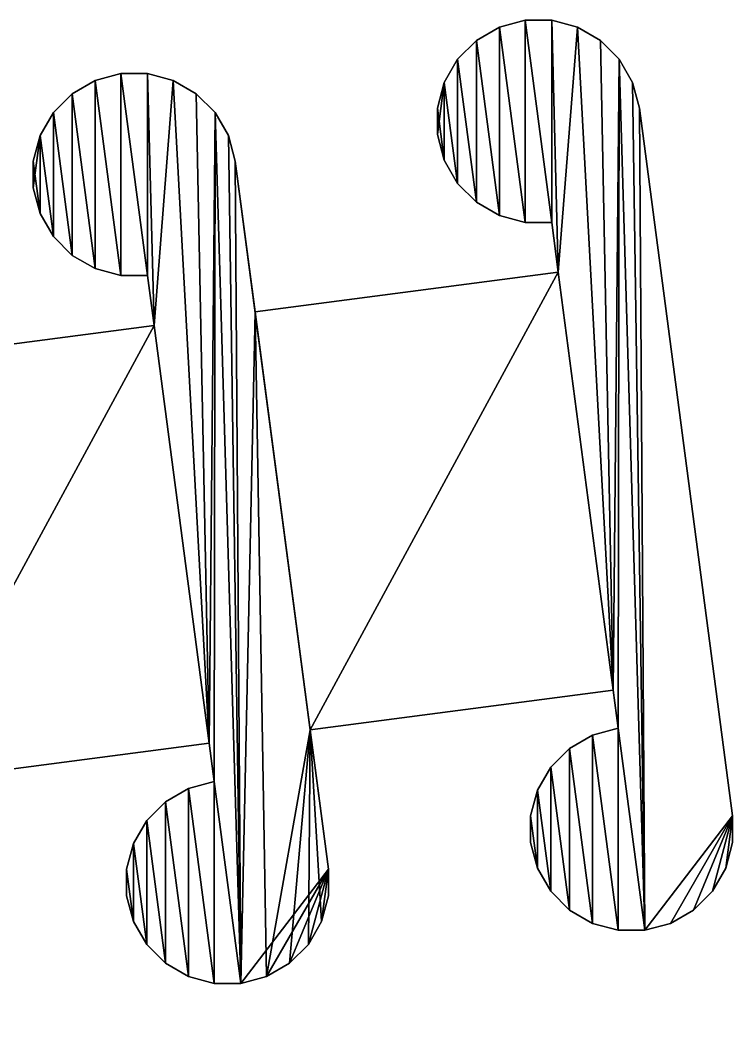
# Model space of a CAD drawing. Extents: x 0 to 187, y 0 to 177.
# Drawn here: x 165.81 to 186.78, y 3.18 to 33.11 of the extents above; entities that cross this region are included whole.
import ezdxf

# ---------------------------------------------------------------- set-up
doc = ezdxf.new("R2010")
doc.units = 0
doc.header["$LTSCALE"] = 25.4
doc.layers.get('0').update_dxf_attribs({"color": 13, "linetype": 'CONTINUOUS'})

# ---------------------------------------------------------------- blocks, each defined once
blk = doc.blocks.new('MASK_STRAP_4')
at = {"color": 0}
for p, q in [((180.67, 33.111), (180.67, 33.111, 2)), ((180.67, 33.111), (180.67, 33.111, 2)), ((181.453, 33.111), (181.453, 33.111, 2)), ((181.453, 33.111), (181.453, 33.111, 2)), ((179.913, 32.908), (179.913, 32.908, 2)), ((179.913, 32.908), (179.913, 32.908, 2)), ((182.209, 32.908), (182.209, 32.908, 2)), ((182.209, 32.908), (182.209, 32.908, 2)), ((179.235, 32.517), (179.235, 32.517, 2)), ((179.235, 32.517), (179.235, 32.517, 2)), ((182.888, 32.517), (182.888, 32.517, 2)), ((182.888, 32.517), (182.888, 32.517, 2)), ((178.681, 31.963), (178.681, 31.963, 2)), ((178.681, 31.963), (178.681, 31.963, 2)), ((183.441, 31.963), (183.441, 31.963, 2)), ((183.441, 31.963), (183.441, 31.963, 2)), ((168.772, 31.545), (168.772, 31.545, 2)), ((168.772, 31.545), (168.772, 31.545, 2)), ((169.555, 31.545), (169.555, 31.545, 2)), ((169.555, 31.545), (169.555, 31.545, 2)), ((168.016, 31.342), (168.016, 31.342, 2)), ((168.016, 31.342), (168.016, 31.342, 2)), ((170.312, 31.342), (170.312, 31.342, 2)), ((170.312, 31.342), (170.312, 31.342, 2)), ((178.29, 31.285), (178.29, 31.285, 2)), ((178.29, 31.285), (178.29, 31.285, 2)), ((183.833, 31.285), (183.833, 31.285, 2)), ((183.833, 31.285), (183.833, 31.285, 2)), ((167.338, 30.95), (167.338, 30.95, 2)), ((167.338, 30.95), (167.338, 30.95, 2)), ((170.99, 30.95), (170.99, 30.95, 2)), ((170.99, 30.95), (170.99, 30.95, 2)), ((178.087, 30.528), (178.087, 30.528, 2)), ((178.087, 30.528), (178.087, 30.528, 2)), ((184.036, 30.528), (184.036, 30.528, 2)), ((184.036, 30.528), (184.036, 30.528, 2)), ((166.784, 30.397), (166.784, 30.397, 2)), ((166.784, 30.397), (166.784, 30.397, 2)), ((171.544, 30.397), (171.544, 30.397, 2)), ((171.544, 30.397), (171.544, 30.397, 2)), ((166.392, 29.718), (166.392, 29.718, 2)), ((166.392, 29.718), (166.392, 29.718, 2)), ((171.936, 29.718), (171.936, 29.718, 2)), ((171.936, 29.718), (171.936, 29.718, 2)), ((178.087, 29.745), (178.087, 29.745, 2)), ((178.087, 29.745), (178.087, 29.745, 2)), ((166.19, 28.962), (166.19, 28.962, 2)), ((166.19, 28.962), (166.19, 28.962, 2)), ((172.138, 28.962), (172.138, 28.962, 2)), ((172.138, 28.962), (172.138, 28.962, 2)), ((178.29, 28.989), (178.29, 28.989, 2)), ((178.29, 28.989), (178.29, 28.989, 2)), ((166.19, 28.179), (166.19, 28.179, 2)), ((166.19, 28.179), (166.19, 28.179, 2)), ((178.681, 28.31), (178.681, 28.31, 2)), ((178.681, 28.31), (178.681, 28.31, 2)), ((179.235, 27.757), (179.235, 27.757, 2)), ((179.235, 27.757), (179.235, 27.757, 2)), ((166.392, 27.422), (166.392, 27.422, 2)), ((166.392, 27.422), (166.392, 27.422, 2)), ((179.913, 27.365), (179.913, 27.365, 2)), ((179.913, 27.365), (179.913, 27.365, 2)), ((180.67, 27.162), (180.67, 27.162, 2)), ((180.67, 27.162), (180.67, 27.162, 2)), ((181.453, 27.162), (181.453, 27.162, 2)), ((181.453, 27.162), (181.453, 27.162, 2)), ((166.784, 26.744), (166.784, 26.744, 2)), ((166.784, 26.744), (166.784, 26.744, 2)), ((167.338, 26.19), (167.338, 26.19, 2)), ((167.338, 26.19), (167.338, 26.19, 2)), ((168.016, 25.799), (168.016, 25.799, 2)), ((168.016, 25.799), (168.016, 25.799, 2)), ((168.772, 25.596), (168.772, 25.596, 2)), ((168.772, 25.596), (168.772, 25.596, 2)), ((169.555, 25.596), (169.555, 25.596, 2)), ((169.555, 25.596), (169.555, 25.596, 2)), ((181.646, 25.694, 1), (183.266, 13.39, 1)), ((181.646, 25.694, 2), (183.266, 13.39, 2)), ((181.646, 25.694), (181.646, 25.694, 1)), ((181.646, 25.694), (181.646, 25.694, 1)), ((181.646, 25.694, 2), (183.266, 13.39, 2)), ((181.646, 25.694, 1), (183.266, 13.39, 1)), ((172.723, 24.522), (172.723, 24.522, 1)), ((172.723, 24.522, 1), (174.343, 12.218, 1)), ((172.723, 24.522, 1), (174.343, 12.218, 1)), ((172.723, 24.522), (172.723, 24.522, 1)), ((169.749, 24.128, 1), (171.369, 11.823, 1)), ((169.749, 24.128, 2), (171.369, 11.823, 2)), ((169.749, 24.128), (169.749, 24.128, 1)), ((169.749, 24.128), (169.749, 24.128, 1)), ((169.749, 24.128, 1), (171.369, 11.823, 1)), ((169.749, 24.128, 2), (171.369, 11.823, 2)), ((183.266, 13.39), (183.266, 13.39, 1)), ((183.266, 13.39), (183.266, 13.39, 1)), ((174.343, 12.218), (174.343, 12.218, 1)), ((174.343, 12.218), (174.343, 12.218, 1)), ((182.658, 12.06), (182.658, 12.06, 2)), ((182.658, 12.06), (182.658, 12.06, 2)), ((183.414, 12.263), (183.414, 12.263, 2)), ((183.414, 12.263), (183.414, 12.263, 2)), ((171.369, 11.823), (171.369, 11.823, 1)), ((171.369, 11.823), (171.369, 11.823, 1)), ((181.98, 11.669), (181.98, 11.669, 2)), ((181.98, 11.669), (181.98, 11.669, 2)), ((181.426, 11.115), (181.426, 11.115, 2)), ((181.426, 11.115), (181.426, 11.115, 2)), ((170.761, 10.494), (170.761, 10.494, 2)), ((170.761, 10.494), (170.761, 10.494, 2)), ((171.517, 10.697), (171.517, 10.697, 2)), ((171.517, 10.697), (171.517, 10.697, 2)), ((181.034, 10.437), (181.034, 10.437, 2)), ((181.034, 10.437), (181.034, 10.437, 2)), ((170.082, 10.102), (170.082, 10.102, 2)), ((170.082, 10.102), (170.082, 10.102, 2)), ((180.832, 9.68), (180.832, 9.68, 2)), ((180.832, 9.68), (180.832, 9.68, 2)), ((186.78, 9.68), (186.78, 9.68, 2)), ((186.78, 9.68), (186.78, 9.68, 2)), ((169.529, 9.549), (169.529, 9.549, 2)), ((169.529, 9.549), (169.529, 9.549, 2)), ((169.137, 8.87), (169.137, 8.87, 2)), ((169.137, 8.87), (169.137, 8.87, 2)), ((180.832, 8.897), (180.832, 8.897, 2)), ((180.832, 8.897), (180.832, 8.897, 2)), ((186.78, 8.897), (186.78, 8.897, 2)), ((186.78, 8.897), (186.78, 8.897, 2)), ((168.934, 8.114), (168.934, 8.114, 2)), ((168.934, 8.114), (168.934, 8.114, 2)), ((174.883, 8.114), (174.883, 8.114, 2)), ((174.883, 8.114), (174.883, 8.114, 2)), ((181.034, 8.14), (181.034, 8.14, 2)), ((181.034, 8.14), (181.034, 8.14, 2)), ((186.578, 8.14), (186.578, 8.14, 2)), ((186.578, 8.14), (186.578, 8.14, 2)), ((168.934, 7.331), (168.934, 7.331, 2)), ((168.934, 7.331), (168.934, 7.331, 2)), ((174.883, 7.331), (174.883, 7.331, 2)), ((174.883, 7.331), (174.883, 7.331, 2)), ((181.426, 7.462), (181.426, 7.462, 2)), ((181.426, 7.462), (181.426, 7.462, 2)), ((186.186, 7.462), (186.186, 7.462, 2)), ((186.186, 7.462), (186.186, 7.462, 2)), ((181.98, 6.908), (181.98, 6.908, 2)), ((181.98, 6.908), (181.98, 6.908, 2)), ((185.632, 6.908), (185.632, 6.908, 2)), ((185.632, 6.908), (185.632, 6.908, 2)), ((169.137, 6.574), (169.137, 6.574, 2)), ((169.137, 6.574), (169.137, 6.574, 2)), ((174.68, 6.574), (174.68, 6.574, 2)), ((174.68, 6.574), (174.68, 6.574, 2)), ((182.658, 6.517), (182.658, 6.517, 2)), ((182.658, 6.517), (182.658, 6.517, 2)), ((183.414, 6.314), (183.414, 6.314, 2)), ((183.414, 6.314), (183.414, 6.314, 2)), ((184.198, 6.314), (184.198, 6.314, 2)), ((184.198, 6.314), (184.198, 6.314, 2)), ((184.954, 6.517), (184.954, 6.517, 2)), ((184.954, 6.517), (184.954, 6.517, 2)), ((169.529, 5.896), (169.529, 5.896, 2)), ((169.529, 5.896), (169.529, 5.896, 2)), ((174.289, 5.896), (174.289, 5.896, 2)), ((174.289, 5.896), (174.289, 5.896, 2)), ((170.082, 5.342), (170.082, 5.342, 2)), ((170.082, 5.342), (170.082, 5.342, 2)), ((173.735, 5.342), (173.735, 5.342, 2)), ((173.735, 5.342), (173.735, 5.342, 2)), ((170.761, 4.951), (170.761, 4.951, 2)), ((170.761, 4.951), (170.761, 4.951, 2)), ((173.057, 4.951), (173.057, 4.951, 2)), ((173.057, 4.951), (173.057, 4.951, 2)), ((171.517, 4.748), (171.517, 4.748, 2)), ((171.517, 4.748), (171.517, 4.748, 2)), ((172.3, 4.748), (172.3, 4.748, 2)), ((172.3, 4.748), (172.3, 4.748, 2))]:
    blk.add_line(p, q, dxfattribs=at)
mesh = blk.add_polyface(dxfattribs=at)
corners = [(171.369, 11.823), (169.749, 24.128), (170.312, 31.342), (170.99, 30.95), (171.544, 30.397), (171.517, 10.697), (178.29, 31.285), (178.087, 29.745), (178.087, 30.528), (178.29, 28.989), (178.681, 28.31), (178.681, 31.963), (179.235, 27.757), (179.235, 32.517), (179.913, 27.365), (179.913, 32.908), (180.67, 27.162), (180.67, 33.111), (181.453, 27.162), (181.453, 33.111), (181.646, 25.694), (182.209, 32.908), (170.082, 5.342), (170.082, 10.102), (170.761, 4.951), (170.761, 10.494), (171.517, 4.748), (172.3, 4.748), (171.936, 29.718), (172.138, 28.962), (172.723, 24.522), (173.057, 4.951), (174.343, 12.218), (173.735, 5.342), (174.289, 5.896), (183.266, 13.39), (182.888, 32.517), (183.441, 31.963), (183.414, 12.263), (180.832, 9.68), (181.034, 8.14), (180.832, 8.897), (181.034, 10.437), (181.426, 7.462), (181.426, 11.115), (181.98, 6.908), (181.98, 11.669), (182.658, 6.517), (182.658, 12.06), (183.414, 6.314), (184.198, 6.314), (183.833, 31.285), (184.036, 30.528), (186.78, 9.68), (184.954, 6.517), (185.632, 6.908), (186.186, 7.462), (186.578, 8.14), (186.78, 8.897), (174.68, 6.574), (174.883, 8.114), (174.883, 7.331)]
mesh.append_faces([[corners[k] for k in face] for face in [(6, 7, 8), (39, 40, 41), (57, 53, 58), (59, 60, 61)]], dxfattribs={"vtx0": -1, "color": 0})
mesh.append_faces([[corners[k] for k in face] for face in [(0, 4, 5), (7, 6, 9), (9, 6, 10), (10, 11, 12), (12, 13, 14), (14, 15, 16), (16, 17, 18), (18, 19, 20), (22, 23, 24), (24, 25, 26), (26, 5, 27), (27, 30, 31), (31, 32, 33), (33, 32, 34), (32, 20, 35), (35, 37, 38), (40, 42, 43), (43, 44, 45), (45, 46, 47), (47, 48, 49), (49, 38, 50), (50, 53, 54), (54, 53, 55), (55, 53, 56), (56, 53, 57)]], dxfattribs={"vtx0": -1, "vtx1": -1, "color": 0})
mesh.append_faces([[corners[k] for k in face] for face in [(0, 1, 2), (27, 5, 4), (31, 30, 32), (35, 20, 21), (50, 38, 37)]], dxfattribs={"vtx0": -1, "vtx1": -1, "vtx2": -1, "color": 0})
mesh.append_faces([[corners[k] for k in face] for face in [(0, 2, 3), (0, 3, 4), (10, 6, 11), (12, 11, 13), (14, 13, 15), (16, 15, 17), (18, 17, 19), (20, 19, 21), (24, 23, 25), (26, 25, 5), (27, 4, 28), (27, 28, 29), (27, 29, 30), (32, 30, 20), (35, 21, 36), (35, 36, 37), (40, 39, 42), (43, 42, 44), (45, 44, 46), (47, 46, 48), (49, 48, 38), (50, 37, 51), (50, 51, 52), (50, 52, 53), (32, 59, 34), (59, 32, 60)]], dxfattribs={"vtx0": -1, "vtx2": -1, "color": 0})
mesh = blk.add_polyface(dxfattribs=at)
corners = [(181.034, 8.14, 2), (180.832, 9.68, 2), (180.832, 8.897, 2), (181.034, 10.437, 2), (181.426, 7.462, 2), (181.426, 11.115, 2), (181.98, 6.908, 2), (181.98, 11.669, 2), (182.658, 6.517, 2), (182.658, 12.06, 2), (183.414, 6.314, 2), (183.414, 12.263, 2), (184.198, 6.314, 2), (183.441, 31.963, 2), (183.833, 31.285, 2), (184.036, 30.528, 2), (186.78, 9.68, 2), (184.954, 6.517, 2), (185.632, 6.908, 2), (186.186, 7.462, 2), (186.578, 8.14, 2), (186.78, 8.897, 2), (178.29, 28.989, 2), (178.087, 30.528, 2), (178.087, 29.745, 2), (178.29, 31.285, 2), (178.681, 28.31, 2), (178.681, 31.963, 2), (179.235, 27.757, 2), (179.235, 32.517, 2), (179.913, 27.365, 2), (179.913, 32.908, 2), (180.67, 27.162, 2), (180.67, 33.111, 2), (181.453, 27.162, 2), (181.453, 33.111, 2), (181.646, 25.694, 2), (182.209, 32.908, 2), (183.266, 13.39, 2), (182.888, 32.517, 2)]
mesh.append_faces([[corners[k] for k in face] for face in [(0, 1, 2), (16, 20, 21), (22, 23, 24)]], dxfattribs={"vtx0": -1, "color": 0})
mesh.append_faces([[corners[k] for k in face] for face in [(1, 0, 3), (3, 4, 5), (5, 6, 7), (7, 8, 9), (9, 10, 11), (13, 12, 14), (14, 12, 15), (15, 12, 16), (23, 22, 25), (25, 26, 27), (27, 28, 29), (29, 30, 31), (31, 32, 33), (33, 34, 35), (35, 36, 37), (37, 38, 39), (39, 38, 13)]], dxfattribs={"vtx0": -1, "vtx1": -1, "color": 0})
mesh.append_faces([[corners[k] for k in face] for face in [(11, 12, 13)]], dxfattribs={"vtx0": -1, "vtx1": -1, "vtx2": -1, "color": 0})
mesh.append_faces([[corners[k] for k in face] for face in [(3, 0, 4), (5, 4, 6), (7, 6, 8), (9, 8, 10), (11, 10, 12), (16, 12, 17), (16, 17, 18), (16, 18, 19), (16, 19, 20), (25, 22, 26), (27, 26, 28), (29, 28, 30), (31, 30, 32), (33, 32, 34), (35, 34, 36), (37, 36, 38), (13, 38, 11)]], dxfattribs={"vtx0": -1, "vtx2": -1, "color": 0})
mesh = blk.add_polyface(dxfattribs=at)
corners = [(179.913, 32.908, 2), (180.67, 33.111), (179.913, 32.908), (180.67, 33.111, 2)]
mesh.append_faces([[corners[k] for k in face] for face in [(0, 1, 2), (1, 0, 3)]], dxfattribs={"vtx0": -1, "color": 0})
mesh = blk.add_polyface(dxfattribs=at)
corners = [(180.67, 33.111, 2), (181.453, 33.111), (180.67, 33.111), (181.453, 33.111, 2)]
mesh.append_faces([[corners[k] for k in face] for face in [(0, 1, 2), (1, 0, 3)]], dxfattribs={"vtx0": -1, "color": 0})
mesh = blk.add_polyface(dxfattribs=at)
corners = [(181.453, 33.111, 2), (182.209, 32.908), (181.453, 33.111), (182.209, 32.908, 2)]
mesh.append_faces([[corners[k] for k in face] for face in [(0, 1, 2), (1, 0, 3)]], dxfattribs={"vtx0": -1, "color": 0})
mesh = blk.add_polyface(dxfattribs=at)
corners = [(179.235, 32.517, 2), (179.913, 32.908), (179.235, 32.517), (179.913, 32.908, 2)]
mesh.append_faces([[corners[k] for k in face] for face in [(0, 1, 2), (1, 0, 3)]], dxfattribs={"vtx0": -1, "color": 0})
mesh = blk.add_polyface(dxfattribs=at)
corners = [(182.209, 32.908, 2), (182.888, 32.517), (182.209, 32.908), (182.888, 32.517, 2)]
mesh.append_faces([[corners[k] for k in face] for face in [(0, 1, 2), (1, 0, 3)]], dxfattribs={"vtx0": -1, "color": 0})
mesh = blk.add_polyface(dxfattribs=at)
corners = [(178.681, 31.963, 2), (179.235, 32.517), (178.681, 31.963), (179.235, 32.517, 2)]
mesh.append_faces([[corners[k] for k in face] for face in [(0, 1, 2), (1, 0, 3)]], dxfattribs={"vtx0": -1, "color": 0})
mesh = blk.add_polyface(dxfattribs=at)
corners = [(182.888, 32.517), (183.441, 31.963, 2), (183.441, 31.963), (182.888, 32.517, 2)]
mesh.append_faces([[corners[k] for k in face] for face in [(0, 1, 2), (1, 0, 3)]], dxfattribs={"vtx0": -1, "color": 0})
mesh = blk.add_polyface(dxfattribs=at)
corners = [(178.681, 31.963, 2), (178.29, 31.285), (178.29, 31.285, 2), (178.681, 31.963)]
mesh.append_faces([[corners[k] for k in face] for face in [(0, 1, 2), (1, 0, 3)]], dxfattribs={"vtx0": -1, "color": 0})
mesh = blk.add_polyface(dxfattribs=at)
corners = [(183.441, 31.963), (183.833, 31.285, 2), (183.833, 31.285), (183.441, 31.963, 2)]
mesh.append_faces([[corners[k] for k in face] for face in [(0, 1, 2), (1, 0, 3)]], dxfattribs={"vtx0": -1, "color": 0})
mesh = blk.add_polyface(dxfattribs=at)
corners = [(154.887, 25.178), (154.887, 28.83), (155.44, 24.624), (155.44, 29.384), (156.119, 24.232), (156.119, 29.776), (156.875, 24.03), (156.875, 29.978), (157.658, 24.03), (157.658, 29.978), (157.851, 22.566), (158.415, 29.776), (150.547, 9.09), (159.471, 10.261), (159.093, 29.384), (159.647, 28.83), (159.62, 9.13), (166.392, 29.718), (166.19, 28.179), (166.19, 28.962), (166.392, 27.422), (166.784, 26.744), (166.784, 30.397), (167.338, 26.19), (167.338, 30.95), (168.016, 25.799), (168.016, 31.342), (168.772, 25.596), (168.772, 31.545), (169.555, 25.596), (169.555, 31.545), (169.749, 24.128), (170.312, 31.342), (157.24, 7.304), (157.037, 5.764), (157.037, 6.547), (157.24, 5.008), (157.631, 4.33), (157.631, 7.982), (158.185, 3.776), (158.185, 8.536), (158.863, 3.384), (158.863, 8.928), (159.62, 3.182), (160.403, 3.182), (160.038, 28.152), (160.241, 27.396), (160.825, 22.956), (161.159, 3.384), (162.445, 10.652), (161.838, 3.776), (162.391, 4.33), (171.369, 11.823), (168.934, 8.114), (169.137, 6.574), (168.934, 7.331), (169.137, 8.87), (169.529, 5.896), (169.529, 9.549), (170.082, 5.342), (170.082, 10.102), (162.783, 5.008), (162.986, 6.547), (162.986, 5.764)]
mesh.append_faces([[corners[k] for k in face] for face in [(17, 18, 19), (33, 34, 35), (53, 54, 55), (61, 62, 63)]], dxfattribs={"vtx0": -1, "color": 0})
mesh.append_faces([[corners[k] for k in face] for face in [(0, 1, 2), (2, 3, 4), (4, 5, 6), (6, 7, 8), (8, 9, 10), (12, 10, 13), (13, 15, 16), (18, 17, 20), (20, 17, 21), (21, 22, 23), (23, 24, 25), (25, 26, 27), (27, 28, 29), (29, 30, 31), (34, 33, 36), (36, 33, 37), (37, 38, 39), (39, 40, 41), (41, 42, 43), (43, 16, 44), (44, 47, 48), (48, 49, 50), (50, 49, 51), (49, 31, 52), (54, 56, 57), (57, 58, 59)]], dxfattribs={"vtx0": -1, "vtx1": -1, "color": 0})
mesh.append_faces([[corners[k] for k in face] for face in [(13, 10, 11), (44, 16, 15), (48, 47, 49)]], dxfattribs={"vtx0": -1, "vtx1": -1, "vtx2": -1, "color": 0})
mesh.append_faces([[corners[k] for k in face] for face in [(2, 1, 3), (4, 3, 5), (6, 5, 7), (8, 7, 9), (10, 9, 11), (13, 11, 14), (13, 14, 15), (21, 17, 22), (23, 22, 24), (25, 24, 26), (27, 26, 28), (29, 28, 30), (31, 30, 32), (37, 33, 38), (39, 38, 40), (41, 40, 42), (43, 42, 16), (44, 15, 45), (44, 45, 46), (44, 46, 47), (49, 47, 31), (54, 53, 56), (57, 56, 58), (59, 58, 60), (49, 61, 51), (61, 49, 62)]], dxfattribs={"vtx0": -1, "vtx2": -1, "color": 0})
mesh = blk.add_polyface(dxfattribs=at)
corners = [(169.137, 6.574, 2), (168.934, 8.114, 2), (168.934, 7.331, 2), (169.137, 8.87, 2), (169.529, 5.896, 2), (169.529, 9.549, 2), (170.082, 5.342, 2), (170.082, 10.102, 2), (170.761, 4.951, 2), (170.761, 10.494, 2), (171.517, 4.748, 2), (171.517, 10.697, 2), (172.3, 4.748, 2), (171.544, 30.397, 2), (171.936, 29.718, 2), (172.138, 28.962, 2), (174.883, 8.114, 2), (173.057, 4.951, 2), (173.735, 5.342, 2), (174.289, 5.896, 2), (174.68, 6.574, 2), (174.883, 7.331, 2), (166.392, 27.422, 2), (166.19, 28.962, 2), (166.19, 28.179, 2), (166.392, 29.718, 2), (166.784, 26.744, 2), (166.784, 30.397, 2), (167.338, 26.19, 2), (167.338, 30.95, 2), (168.016, 25.799, 2), (168.016, 31.342, 2), (168.772, 25.596, 2), (168.772, 31.545, 2), (169.555, 25.596, 2), (169.555, 31.545, 2), (169.749, 24.128, 2), (170.312, 31.342, 2), (171.369, 11.823, 2), (170.99, 30.95, 2)]
mesh.append_faces([[corners[k] for k in face] for face in [(0, 1, 2), (16, 20, 21), (22, 23, 24)]], dxfattribs={"vtx0": -1, "color": 0})
mesh.append_faces([[corners[k] for k in face] for face in [(1, 0, 3), (3, 4, 5), (5, 6, 7), (7, 8, 9), (9, 10, 11), (13, 12, 14), (14, 12, 15), (15, 12, 16), (23, 22, 25), (25, 26, 27), (27, 28, 29), (29, 30, 31), (31, 32, 33), (33, 34, 35), (35, 36, 37), (37, 38, 39), (39, 38, 13)]], dxfattribs={"vtx0": -1, "vtx1": -1, "color": 0})
mesh.append_faces([[corners[k] for k in face] for face in [(11, 12, 13)]], dxfattribs={"vtx0": -1, "vtx1": -1, "vtx2": -1, "color": 0})
mesh.append_faces([[corners[k] for k in face] for face in [(3, 0, 4), (5, 4, 6), (7, 6, 8), (9, 8, 10), (11, 10, 12), (16, 12, 17), (16, 17, 18), (16, 18, 19), (16, 19, 20), (25, 22, 26), (27, 26, 28), (29, 28, 30), (31, 30, 32), (33, 32, 34), (35, 34, 36), (37, 36, 38), (13, 38, 11)]], dxfattribs={"vtx0": -1, "vtx2": -1, "color": 0})
mesh = blk.add_polyface(dxfattribs=at)
corners = [(168.016, 31.342, 2), (168.772, 31.545), (168.016, 31.342), (168.772, 31.545, 2)]
mesh.append_faces([[corners[k] for k in face] for face in [(0, 1, 2), (1, 0, 3)]], dxfattribs={"vtx0": -1, "color": 0})
mesh = blk.add_polyface(dxfattribs=at)
corners = [(168.772, 31.545, 2), (169.555, 31.545), (168.772, 31.545), (169.555, 31.545, 2)]
mesh.append_faces([[corners[k] for k in face] for face in [(0, 1, 2), (1, 0, 3)]], dxfattribs={"vtx0": -1, "color": 0})
mesh = blk.add_polyface(dxfattribs=at)
corners = [(169.555, 31.545, 2), (170.312, 31.342), (169.555, 31.545), (170.312, 31.342, 2)]
mesh.append_faces([[corners[k] for k in face] for face in [(0, 1, 2), (1, 0, 3)]], dxfattribs={"vtx0": -1, "color": 0})
mesh = blk.add_polyface(dxfattribs=at)
corners = [(167.338, 30.95, 2), (168.016, 31.342), (167.338, 30.95), (168.016, 31.342, 2)]
mesh.append_faces([[corners[k] for k in face] for face in [(0, 1, 2), (1, 0, 3)]], dxfattribs={"vtx0": -1, "color": 0})
mesh = blk.add_polyface(dxfattribs=at)
corners = [(170.312, 31.342, 2), (170.99, 30.95), (170.312, 31.342), (170.99, 30.95, 2)]
mesh.append_faces([[corners[k] for k in face] for face in [(0, 1, 2), (1, 0, 3)]], dxfattribs={"vtx0": -1, "color": 0})
mesh = blk.add_polyface(dxfattribs=at)
corners = [(178.29, 31.285, 2), (178.087, 30.528), (178.087, 30.528, 2), (178.29, 31.285)]
mesh.append_faces([[corners[k] for k in face] for face in [(0, 1, 2), (1, 0, 3)]], dxfattribs={"vtx0": -1, "color": 0})
mesh = blk.add_polyface(dxfattribs=at)
corners = [(183.833, 31.285), (184.036, 30.528, 2), (184.036, 30.528), (183.833, 31.285, 2)]
mesh.append_faces([[corners[k] for k in face] for face in [(0, 1, 2), (1, 0, 3)]], dxfattribs={"vtx0": -1, "color": 0})
mesh = blk.add_polyface(dxfattribs=at)
corners = [(166.784, 30.397, 2), (167.338, 30.95), (166.784, 30.397), (167.338, 30.95, 2)]
mesh.append_faces([[corners[k] for k in face] for face in [(0, 1, 2), (1, 0, 3)]], dxfattribs={"vtx0": -1, "color": 0})
mesh = blk.add_polyface(dxfattribs=at)
corners = [(170.99, 30.95), (171.544, 30.397, 2), (171.544, 30.397), (170.99, 30.95, 2)]
mesh.append_faces([[corners[k] for k in face] for face in [(0, 1, 2), (1, 0, 3)]], dxfattribs={"vtx0": -1, "color": 0})
mesh = blk.add_polyface(dxfattribs=at)
corners = [(178.087, 30.528, 2), (178.087, 29.745), (178.087, 29.745, 2), (178.087, 30.528)]
mesh.append_faces([[corners[k] for k in face] for face in [(0, 1, 2), (1, 0, 3)]], dxfattribs={"vtx0": -1, "color": 0})
mesh = blk.add_polyface(dxfattribs=at)
corners = [(184.036, 30.528), (186.78, 9.68, 2), (186.78, 9.68), (184.036, 30.528, 2)]
mesh.append_faces([[corners[k] for k in face] for face in [(0, 1, 2), (1, 0, 3)]], dxfattribs={"vtx0": -1, "color": 0})
mesh = blk.add_polyface(dxfattribs=at)
corners = [(166.784, 30.397, 2), (166.392, 29.718), (166.392, 29.718, 2), (166.784, 30.397)]
mesh.append_faces([[corners[k] for k in face] for face in [(0, 1, 2), (1, 0, 3)]], dxfattribs={"vtx0": -1, "color": 0})
mesh = blk.add_polyface(dxfattribs=at)
corners = [(171.544, 30.397), (171.936, 29.718, 2), (171.936, 29.718), (171.544, 30.397, 2)]
mesh.append_faces([[corners[k] for k in face] for face in [(0, 1, 2), (1, 0, 3)]], dxfattribs={"vtx0": -1, "color": 0})
mesh = blk.add_polyface(dxfattribs=at)
corners = [(166.392, 29.718, 2), (166.19, 28.962), (166.19, 28.962, 2), (166.392, 29.718)]
mesh.append_faces([[corners[k] for k in face] for face in [(0, 1, 2), (1, 0, 3)]], dxfattribs={"vtx0": -1, "color": 0})
mesh = blk.add_polyface(dxfattribs=at)
corners = [(171.936, 29.718), (172.138, 28.962, 2), (172.138, 28.962), (171.936, 29.718, 2)]
mesh.append_faces([[corners[k] for k in face] for face in [(0, 1, 2), (1, 0, 3)]], dxfattribs={"vtx0": -1, "color": 0})
mesh = blk.add_polyface(dxfattribs=at)
corners = [(178.087, 29.745, 2), (178.29, 28.989), (178.29, 28.989, 2), (178.087, 29.745)]
mesh.append_faces([[corners[k] for k in face] for face in [(0, 1, 2), (1, 0, 3)]], dxfattribs={"vtx0": -1, "color": 0})
mesh = blk.add_polyface(dxfattribs=at)
corners = [(166.19, 28.962, 2), (166.19, 28.179), (166.19, 28.179, 2), (166.19, 28.962)]
mesh.append_faces([[corners[k] for k in face] for face in [(0, 1, 2), (1, 0, 3)]], dxfattribs={"vtx0": -1, "color": 0})
mesh = blk.add_polyface(dxfattribs=at)
corners = [(172.138, 28.962), (172.723, 24.522, 1), (172.723, 24.522), (174.343, 12.218), (174.883, 8.114, 2), (174.883, 8.114), (174.343, 12.218, 1), (172.138, 28.962, 2)]
mesh.append_faces([[corners[k] for k in face] for face in [(0, 1, 2), (3, 4, 5)]], dxfattribs={"vtx0": -1, "color": 0})
mesh.append_faces([[corners[k] for k in face] for face in [(4, 6, 7), (7, 1, 0)]], dxfattribs={"vtx0": -1, "vtx1": -1, "color": 0})
mesh.append_faces([[corners[k] for k in face] for face in [(4, 3, 6), (7, 6, 1)]], dxfattribs={"vtx0": -1, "vtx2": -1, "color": 0})
mesh = blk.add_polyface(dxfattribs=at)
corners = [(178.29, 28.989, 2), (178.681, 28.31), (178.681, 28.31, 2), (178.29, 28.989)]
mesh.append_faces([[corners[k] for k in face] for face in [(0, 1, 2), (1, 0, 3)]], dxfattribs={"vtx0": -1, "color": 0})
mesh = blk.add_polyface(dxfattribs=at)
corners = [(166.19, 28.179, 2), (166.392, 27.422), (166.392, 27.422, 2), (166.19, 28.179)]
mesh.append_faces([[corners[k] for k in face] for face in [(0, 1, 2), (1, 0, 3)]], dxfattribs={"vtx0": -1, "color": 0})
mesh = blk.add_polyface(dxfattribs=at)
corners = [(178.681, 28.31, 2), (179.235, 27.757), (179.235, 27.757, 2), (178.681, 28.31)]
mesh.append_faces([[corners[k] for k in face] for face in [(0, 1, 2), (1, 0, 3)]], dxfattribs={"vtx0": -1, "color": 0})
mesh = blk.add_polyface(dxfattribs=at)
corners = [(179.913, 27.365, 2), (179.235, 27.757), (179.913, 27.365), (179.235, 27.757, 2)]
mesh.append_faces([[corners[k] for k in face] for face in [(0, 1, 2), (1, 0, 3)]], dxfattribs={"vtx0": -1, "color": 0})
mesh = blk.add_polyface(dxfattribs=at)
corners = [(166.392, 27.422, 2), (166.784, 26.744), (166.784, 26.744, 2), (166.392, 27.422)]
mesh.append_faces([[corners[k] for k in face] for face in [(0, 1, 2), (1, 0, 3)]], dxfattribs={"vtx0": -1, "color": 0})
mesh = blk.add_polyface(dxfattribs=at)
corners = [(180.67, 27.162, 2), (179.913, 27.365), (180.67, 27.162), (179.913, 27.365, 2)]
mesh.append_faces([[corners[k] for k in face] for face in [(0, 1, 2), (1, 0, 3)]], dxfattribs={"vtx0": -1, "color": 0})
mesh = blk.add_polyface(dxfattribs=at)
corners = [(181.453, 27.162, 2), (180.67, 27.162), (181.453, 27.162), (180.67, 27.162, 2)]
mesh.append_faces([[corners[k] for k in face] for face in [(0, 1, 2), (1, 0, 3)]], dxfattribs={"vtx0": -1, "color": 0})
mesh = blk.add_polyface(dxfattribs=at)
corners = [(181.646, 25.694, 2), (183.266, 13.39, 1), (183.266, 13.39, 2), (181.646, 25.694, 1), (181.453, 27.162, 2), (181.646, 25.694), (181.453, 27.162), (183.414, 12.263), (183.414, 12.263, 2), (183.266, 13.39)]
mesh.append_faces([[corners[k] for k in face] for face in [(5, 4, 6), (2, 7, 8)]], dxfattribs={"vtx0": -1, "color": 0})
mesh.append_faces([[corners[k] for k in face] for face in [(0, 1, 2), (1, 0, 3), (3, 4, 5), (7, 2, 9), (9, 2, 1)]], dxfattribs={"vtx0": -1, "vtx1": -1, "color": 0})
mesh.append_faces([[corners[k] for k in face] for face in [(3, 0, 4)]], dxfattribs={"vtx0": -1, "vtx2": -1, "color": 0})
mesh = blk.add_polyface(dxfattribs=at)
corners = [(166.784, 26.744, 2), (167.338, 26.19), (167.338, 26.19, 2), (166.784, 26.744)]
mesh.append_faces([[corners[k] for k in face] for face in [(0, 1, 2), (1, 0, 3)]], dxfattribs={"vtx0": -1, "color": 0})
mesh = blk.add_polyface(dxfattribs=at)
corners = [(168.016, 25.799, 2), (167.338, 26.19), (168.016, 25.799), (167.338, 26.19, 2)]
mesh.append_faces([[corners[k] for k in face] for face in [(0, 1, 2), (1, 0, 3)]], dxfattribs={"vtx0": -1, "color": 0})
mesh = blk.add_polyface(dxfattribs=at)
corners = [(168.772, 25.596, 2), (168.016, 25.799), (168.772, 25.596), (168.016, 25.799, 2)]
mesh.append_faces([[corners[k] for k in face] for face in [(0, 1, 2), (1, 0, 3)]], dxfattribs={"vtx0": -1, "color": 0})
mesh = blk.add_polyface(dxfattribs=at)
corners = [(169.555, 25.596, 2), (168.772, 25.596), (169.555, 25.596), (168.772, 25.596, 2)]
mesh.append_faces([[corners[k] for k in face] for face in [(0, 1, 2), (1, 0, 3)]], dxfattribs={"vtx0": -1, "color": 0})
mesh = blk.add_polyface(dxfattribs=at)
corners = [(169.749, 24.128, 2), (171.369, 11.823, 1), (171.369, 11.823, 2), (169.749, 24.128, 1), (169.555, 25.596, 2), (169.749, 24.128), (169.555, 25.596), (171.517, 10.697), (171.517, 10.697, 2), (171.369, 11.823)]
mesh.append_faces([[corners[k] for k in face] for face in [(5, 4, 6), (2, 7, 8)]], dxfattribs={"vtx0": -1, "color": 0})
mesh.append_faces([[corners[k] for k in face] for face in [(0, 1, 2), (1, 0, 3), (3, 4, 5), (7, 2, 9), (9, 2, 1)]], dxfattribs={"vtx0": -1, "vtx1": -1, "color": 0})
mesh.append_faces([[corners[k] for k in face] for face in [(3, 0, 4)]], dxfattribs={"vtx0": -1, "vtx2": -1, "color": 0})
mesh = blk.add_polyface(dxfattribs=at)
corners = [(172.723, 24.522, 1), (181.646, 25.694), (172.723, 24.522), (181.646, 25.694, 1)]
mesh.append_faces([[corners[k] for k in face] for face in [(0, 1, 2), (1, 0, 3)]], dxfattribs={"vtx0": -1, "color": 0})
mesh = blk.add_polyface(dxfattribs=at)
corners = [(174.343, 12.218, 1), (181.646, 25.694, 1), (172.723, 24.522, 1), (183.266, 13.39, 1)]
mesh.append_faces([[corners[k] for k in face] for face in [(0, 1, 2), (1, 0, 3)]], dxfattribs={"vtx0": -1, "color": 0})
mesh = blk.add_polyface(dxfattribs=at)
corners = [(160.825, 22.956, 1), (169.749, 24.128), (160.825, 22.956), (169.749, 24.128, 1)]
mesh.append_faces([[corners[k] for k in face] for face in [(0, 1, 2), (1, 0, 3)]], dxfattribs={"vtx0": -1, "color": 0})
mesh = blk.add_polyface(dxfattribs=at)
corners = [(162.445, 10.652, 1), (169.749, 24.128, 1), (160.825, 22.956, 1), (171.369, 11.823, 1)]
mesh.append_faces([[corners[k] for k in face] for face in [(0, 1, 2), (1, 0, 3)]], dxfattribs={"vtx0": -1, "color": 0})
mesh = blk.add_polyface(dxfattribs=at)
corners = [(183.266, 13.39, 1), (174.343, 12.218), (183.266, 13.39), (174.343, 12.218, 1)]
mesh.append_faces([[corners[k] for k in face] for face in [(0, 1, 2), (1, 0, 3)]], dxfattribs={"vtx0": -1, "color": 0})
mesh = blk.add_polyface(dxfattribs=at)
corners = [(181.98, 11.669, 2), (182.658, 12.06), (181.98, 11.669), (182.658, 12.06, 2)]
mesh.append_faces([[corners[k] for k in face] for face in [(0, 1, 2), (1, 0, 3)]], dxfattribs={"vtx0": -1, "color": 0})
mesh = blk.add_polyface(dxfattribs=at)
corners = [(182.658, 12.06, 2), (183.414, 12.263), (182.658, 12.06), (183.414, 12.263, 2)]
mesh.append_faces([[corners[k] for k in face] for face in [(0, 1, 2), (1, 0, 3)]], dxfattribs={"vtx0": -1, "color": 0})
mesh = blk.add_polyface(dxfattribs=at)
corners = [(171.369, 11.823, 1), (162.445, 10.652), (171.369, 11.823), (162.445, 10.652, 1)]
mesh.append_faces([[corners[k] for k in face] for face in [(0, 1, 2), (1, 0, 3)]], dxfattribs={"vtx0": -1, "color": 0})
mesh = blk.add_polyface(dxfattribs=at)
corners = [(181.426, 11.115, 2), (181.98, 11.669), (181.426, 11.115), (181.98, 11.669, 2)]
mesh.append_faces([[corners[k] for k in face] for face in [(0, 1, 2), (1, 0, 3)]], dxfattribs={"vtx0": -1, "color": 0})
mesh = blk.add_polyface(dxfattribs=at)
corners = [(181.426, 11.115, 2), (181.034, 10.437), (181.034, 10.437, 2), (181.426, 11.115)]
mesh.append_faces([[corners[k] for k in face] for face in [(0, 1, 2), (1, 0, 3)]], dxfattribs={"vtx0": -1, "color": 0})
mesh = blk.add_polyface(dxfattribs=at)
corners = [(170.082, 10.102, 2), (170.761, 10.494), (170.082, 10.102), (170.761, 10.494, 2)]
mesh.append_faces([[corners[k] for k in face] for face in [(0, 1, 2), (1, 0, 3)]], dxfattribs={"vtx0": -1, "color": 0})
mesh = blk.add_polyface(dxfattribs=at)
corners = [(170.761, 10.494, 2), (171.517, 10.697), (170.761, 10.494), (171.517, 10.697, 2)]
mesh.append_faces([[corners[k] for k in face] for face in [(0, 1, 2), (1, 0, 3)]], dxfattribs={"vtx0": -1, "color": 0})
mesh = blk.add_polyface(dxfattribs=at)
corners = [(181.034, 10.437, 2), (180.832, 9.68), (180.832, 9.68, 2), (181.034, 10.437)]
mesh.append_faces([[corners[k] for k in face] for face in [(0, 1, 2), (1, 0, 3)]], dxfattribs={"vtx0": -1, "color": 0})
mesh = blk.add_polyface(dxfattribs=at)
corners = [(169.529, 9.549, 2), (170.082, 10.102), (169.529, 9.549), (170.082, 10.102, 2)]
mesh.append_faces([[corners[k] for k in face] for face in [(0, 1, 2), (1, 0, 3)]], dxfattribs={"vtx0": -1, "color": 0})
mesh = blk.add_polyface(dxfattribs=at)
corners = [(180.832, 9.68, 2), (180.832, 8.897), (180.832, 8.897, 2), (180.832, 9.68)]
mesh.append_faces([[corners[k] for k in face] for face in [(0, 1, 2), (1, 0, 3)]], dxfattribs={"vtx0": -1, "color": 0})
mesh = blk.add_polyface(dxfattribs=at)
corners = [(186.78, 9.68), (186.78, 8.897, 2), (186.78, 8.897), (186.78, 9.68, 2)]
mesh.append_faces([[corners[k] for k in face] for face in [(0, 1, 2), (1, 0, 3)]], dxfattribs={"vtx0": -1, "color": 0})
mesh = blk.add_polyface(dxfattribs=at)
corners = [(169.529, 9.549, 2), (169.137, 8.87), (169.137, 8.87, 2), (169.529, 9.549)]
mesh.append_faces([[corners[k] for k in face] for face in [(0, 1, 2), (1, 0, 3)]], dxfattribs={"vtx0": -1, "color": 0})
mesh = blk.add_polyface(dxfattribs=at)
corners = [(169.137, 8.87, 2), (168.934, 8.114), (168.934, 8.114, 2), (169.137, 8.87)]
mesh.append_faces([[corners[k] for k in face] for face in [(0, 1, 2), (1, 0, 3)]], dxfattribs={"vtx0": -1, "color": 0})
mesh = blk.add_polyface(dxfattribs=at)
corners = [(180.832, 8.897, 2), (181.034, 8.14), (181.034, 8.14, 2), (180.832, 8.897)]
mesh.append_faces([[corners[k] for k in face] for face in [(0, 1, 2), (1, 0, 3)]], dxfattribs={"vtx0": -1, "color": 0})
mesh = blk.add_polyface(dxfattribs=at)
corners = [(186.78, 8.897), (186.578, 8.14, 2), (186.578, 8.14), (186.78, 8.897, 2)]
mesh.append_faces([[corners[k] for k in face] for face in [(0, 1, 2), (1, 0, 3)]], dxfattribs={"vtx0": -1, "color": 0})
mesh = blk.add_polyface(dxfattribs=at)
corners = [(168.934, 8.114, 2), (168.934, 7.331), (168.934, 7.331, 2), (168.934, 8.114)]
mesh.append_faces([[corners[k] for k in face] for face in [(0, 1, 2), (1, 0, 3)]], dxfattribs={"vtx0": -1, "color": 0})
mesh = blk.add_polyface(dxfattribs=at)
corners = [(174.883, 8.114), (174.883, 7.331, 2), (174.883, 7.331), (174.883, 8.114, 2)]
mesh.append_faces([[corners[k] for k in face] for face in [(0, 1, 2), (1, 0, 3)]], dxfattribs={"vtx0": -1, "color": 0})
mesh = blk.add_polyface(dxfattribs=at)
corners = [(181.034, 8.14, 2), (181.426, 7.462), (181.426, 7.462, 2), (181.034, 8.14)]
mesh.append_faces([[corners[k] for k in face] for face in [(0, 1, 2), (1, 0, 3)]], dxfattribs={"vtx0": -1, "color": 0})
mesh = blk.add_polyface(dxfattribs=at)
corners = [(186.578, 8.14), (186.186, 7.462, 2), (186.186, 7.462), (186.578, 8.14, 2)]
mesh.append_faces([[corners[k] for k in face] for face in [(0, 1, 2), (1, 0, 3)]], dxfattribs={"vtx0": -1, "color": 0})
mesh = blk.add_polyface(dxfattribs=at)
corners = [(168.934, 7.331, 2), (169.137, 6.574), (169.137, 6.574, 2), (168.934, 7.331)]
mesh.append_faces([[corners[k] for k in face] for face in [(0, 1, 2), (1, 0, 3)]], dxfattribs={"vtx0": -1, "color": 0})
mesh = blk.add_polyface(dxfattribs=at)
corners = [(174.883, 7.331), (174.68, 6.574, 2), (174.68, 6.574), (174.883, 7.331, 2)]
mesh.append_faces([[corners[k] for k in face] for face in [(0, 1, 2), (1, 0, 3)]], dxfattribs={"vtx0": -1, "color": 0})
mesh = blk.add_polyface(dxfattribs=at)
corners = [(181.426, 7.462, 2), (181.98, 6.908), (181.98, 6.908, 2), (181.426, 7.462)]
mesh.append_faces([[corners[k] for k in face] for face in [(0, 1, 2), (1, 0, 3)]], dxfattribs={"vtx0": -1, "color": 0})
mesh = blk.add_polyface(dxfattribs=at)
corners = [(186.186, 7.462), (185.632, 6.908, 2), (185.632, 6.908), (186.186, 7.462, 2)]
mesh.append_faces([[corners[k] for k in face] for face in [(0, 1, 2), (1, 0, 3)]], dxfattribs={"vtx0": -1, "color": 0})
mesh = blk.add_polyface(dxfattribs=at)
corners = [(182.658, 6.517, 2), (181.98, 6.908), (182.658, 6.517), (181.98, 6.908, 2)]
mesh.append_faces([[corners[k] for k in face] for face in [(0, 1, 2), (1, 0, 3)]], dxfattribs={"vtx0": -1, "color": 0})
mesh = blk.add_polyface(dxfattribs=at)
corners = [(185.632, 6.908, 2), (184.954, 6.517), (185.632, 6.908), (184.954, 6.517, 2)]
mesh.append_faces([[corners[k] for k in face] for face in [(0, 1, 2), (1, 0, 3)]], dxfattribs={"vtx0": -1, "color": 0})
mesh = blk.add_polyface(dxfattribs=at)
corners = [(169.137, 6.574, 2), (169.529, 5.896), (169.529, 5.896, 2), (169.137, 6.574)]
mesh.append_faces([[corners[k] for k in face] for face in [(0, 1, 2), (1, 0, 3)]], dxfattribs={"vtx0": -1, "color": 0})
mesh = blk.add_polyface(dxfattribs=at)
corners = [(174.68, 6.574), (174.289, 5.896, 2), (174.289, 5.896), (174.68, 6.574, 2)]
mesh.append_faces([[corners[k] for k in face] for face in [(0, 1, 2), (1, 0, 3)]], dxfattribs={"vtx0": -1, "color": 0})
mesh = blk.add_polyface(dxfattribs=at)
corners = [(183.414, 6.314, 2), (182.658, 6.517), (183.414, 6.314), (182.658, 6.517, 2)]
mesh.append_faces([[corners[k] for k in face] for face in [(0, 1, 2), (1, 0, 3)]], dxfattribs={"vtx0": -1, "color": 0})
mesh = blk.add_polyface(dxfattribs=at)
corners = [(184.198, 6.314, 2), (183.414, 6.314), (184.198, 6.314), (183.414, 6.314, 2)]
mesh.append_faces([[corners[k] for k in face] for face in [(0, 1, 2), (1, 0, 3)]], dxfattribs={"vtx0": -1, "color": 0})
mesh = blk.add_polyface(dxfattribs=at)
corners = [(184.954, 6.517, 2), (184.198, 6.314), (184.954, 6.517), (184.198, 6.314, 2)]
mesh.append_faces([[corners[k] for k in face] for face in [(0, 1, 2), (1, 0, 3)]], dxfattribs={"vtx0": -1, "color": 0})
mesh = blk.add_polyface(dxfattribs=at)
corners = [(169.529, 5.896, 2), (170.082, 5.342), (170.082, 5.342, 2), (169.529, 5.896)]
mesh.append_faces([[corners[k] for k in face] for face in [(0, 1, 2), (1, 0, 3)]], dxfattribs={"vtx0": -1, "color": 0})
mesh = blk.add_polyface(dxfattribs=at)
corners = [(174.289, 5.896), (173.735, 5.342, 2), (173.735, 5.342), (174.289, 5.896, 2)]
mesh.append_faces([[corners[k] for k in face] for face in [(0, 1, 2), (1, 0, 3)]], dxfattribs={"vtx0": -1, "color": 0})
mesh = blk.add_polyface(dxfattribs=at)
corners = [(170.761, 4.951, 2), (170.082, 5.342), (170.761, 4.951), (170.082, 5.342, 2)]
mesh.append_faces([[corners[k] for k in face] for face in [(0, 1, 2), (1, 0, 3)]], dxfattribs={"vtx0": -1, "color": 0})
mesh = blk.add_polyface(dxfattribs=at)
corners = [(173.735, 5.342, 2), (173.057, 4.951), (173.735, 5.342), (173.057, 4.951, 2)]
mesh.append_faces([[corners[k] for k in face] for face in [(0, 1, 2), (1, 0, 3)]], dxfattribs={"vtx0": -1, "color": 0})
mesh = blk.add_polyface(dxfattribs=at)
corners = [(171.517, 4.748, 2), (170.761, 4.951), (171.517, 4.748), (170.761, 4.951, 2)]
mesh.append_faces([[corners[k] for k in face] for face in [(0, 1, 2), (1, 0, 3)]], dxfattribs={"vtx0": -1, "color": 0})
mesh = blk.add_polyface(dxfattribs=at)
corners = [(173.057, 4.951, 2), (172.3, 4.748), (173.057, 4.951), (172.3, 4.748, 2)]
mesh.append_faces([[corners[k] for k in face] for face in [(0, 1, 2), (1, 0, 3)]], dxfattribs={"vtx0": -1, "color": 0})
mesh = blk.add_polyface(dxfattribs=at)
corners = [(172.3, 4.748, 2), (171.517, 4.748), (172.3, 4.748), (171.517, 4.748, 2)]
mesh.append_faces([[corners[k] for k in face] for face in [(0, 1, 2), (1, 0, 3)]], dxfattribs={"vtx0": -1, "color": 0})

msp = doc.modelspace()

# ---------------------------------------------------------------- block references
at = {"color": 0}
msp.add_blockref('MASK_STRAP_4', (0, 0), dxfattribs=at)

doc.saveas('drawing.dxf')
